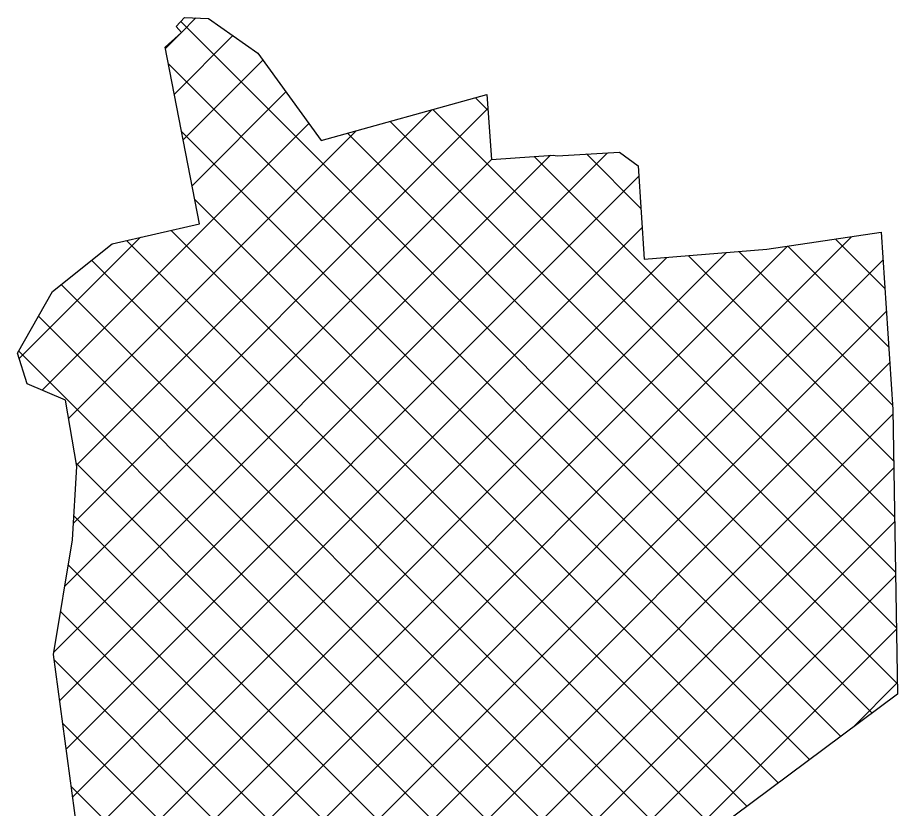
# Model space of a CAD drawing. Header units: metres. Extents: x 280204 to 282207, y 2050748 to 2054482.
# Drawn here: x 281516.1 to 281658.4, y 2051499.7 to 2051627.7 of the extents above; entities that cross this region are included whole.
import ezdxf

# ---------------------------------------------------------------- set-up
doc = ezdxf.new("R2010")
doc.units = ezdxf.units.M
doc.header["$MEASUREMENT"] = 0
doc.layers.add('PORT', color=5, linetype='Continuous')

msp = doc.modelspace()

# ---------------------------------------------------------------- linework, layer by layer
at = {"layer": 'PORT'}
for p, q in [((281541.71, 2051626.24), (281543.04, 2051627.69)), ((281543.04, 2051627.69), (281546.96, 2051627.56)), ((281546.96, 2051627.56), (281554.91, 2051621.96)), ((281542.57, 2051625.29), (281541.71, 2051626.24)), ((281539.94, 2051622.93), (281542.57, 2051625.29)), ((281545.5, 2051594.32), (281539.94, 2051622.93)), ((281554.91, 2051621.96), (281565.18, 2051607.81)), ((281565.18, 2051607.81), (281591.97, 2051615.24)), ((281591.97, 2051615.24), (281592.73, 2051604.74)), ((281603.32, 2051605.36), (281613.41, 2051605.95)), ((281613.41, 2051605.95), (281616.43, 2051603.72)), ((281592.73, 2051604.74), (281602.7, 2051605.47)), ((281602.7, 2051605.47), (281603.32, 2051605.36)), ((281616.43, 2051603.72), (281617.43, 2051588.62)), ((281531.34, 2051591.12), (281545.5, 2051594.32)), ((281637.23, 2051590.24), (281655.75, 2051592.97)), ((281655.75, 2051592.97), (281657.65, 2051564.32)), ((281521.71, 2051583.41), (281531.34, 2051591.12)), ((281617.43, 2051588.62), (281637.23, 2051590.24)), ((281637.23, 2051590.24), (281637.23, 2051590.24)), ((281516.07, 2051573.41), (281521.71, 2051583.41)), ((281517.62, 2051568.48), (281516.07, 2051573.41)), ((281523.82, 2051565.81), (281517.62, 2051568.48)), ((281525.65, 2051555.1), (281523.82, 2051565.81)), ((281657.65, 2051564.32), (281658.37, 2051518.28)), ((281524.95, 2051543.27), (281525.65, 2051555.1)), ((281521.85, 2051524.69), (281524.95, 2051543.27)), ((281525.64, 2051496.7), (281521.85, 2051524.69)), ((281658.37, 2051518.28), (281527.12, 2051420.65)), ((281658.37, 2051518.28), (281658.37, 2051518.28))]:
    msp.add_line(p, q, dxfattribs=at)
at = {"layer": 'PORT', "linetype": 'Continuous'}
for p, q in [((281542.56, 2051625.29), (281544.9, 2051627.63)), ((281654.29, 2051515.24), (281542.47, 2051627.07)), ((281539.98, 2051622.71), (281542.5, 2051625.23)), ((281541.42, 2051615.31), (281550.9, 2051624.79)), ((281649.22, 2051511.47), (281540.46, 2051620.23)), ((281542.86, 2051607.91), (281555.75, 2051620.8)), ((281544.29, 2051600.51), (281559.47, 2051615.68)), ((281592.15, 2051612.74), (281590.15, 2051614.74)), ((281525.11, 2051545.96), (281592.13, 2051612.99)), ((281525.62, 2051555.31), (281583.08, 2051612.77)), ((281658.06, 2051537.99), (281583.24, 2051612.82)), ((281520.06, 2051567.43), (281563.19, 2051610.56)), ((281658.2, 2051529.01), (281576.32, 2051610.9)), ((281524.32, 2051562.86), (281570.85, 2051609.38)), ((281644.15, 2051507.7), (281542.59, 2051609.26)), ((281658.34, 2051520.03), (281569.4, 2051608.98)), ((281521.91, 2051525.09), (281602.26, 2051605.44)), ((281522.86, 2051517.2), (281611.5, 2051605.84)), ((281523.68, 2051535.7), (281592.73, 2051604.75)), ((281657.92, 2051546.97), (281599.64, 2051605.25)), ((281616.89, 2051596.84), (281608.09, 2051605.64)), ((281523.92, 2051509.42), (281616.54, 2051602.04)), ((281639.09, 2051503.93), (281544.72, 2051598.3)), ((281524.97, 2051501.63), (281617.09, 2051593.75)), ((281634.02, 2051500.16), (281540.9, 2051593.28)), ((281516.34, 2051572.55), (281535.95, 2051592.16)), ((281520.8, 2051462.11), (281650.95, 2051592.26)), ((281656.35, 2051583.89), (281648.37, 2051591.88)), ((281519.23, 2051469.37), (281640.59, 2051590.74)), ((281628.95, 2051496.39), (281533.69, 2051591.65)), ((281656.98, 2051574.42), (281640.66, 2051590.75)), ((281521.57, 2051480.56), (281630.73, 2051589.71)), ((281524.77, 2051492.6), (281621.1, 2051588.92)), ((281657.78, 2051555.95), (281624.53, 2051589.2)), ((281657.61, 2051564.96), (281632.7, 2051589.87)), ((281521.34, 2051453.81), (281656.05, 2051588.51)), ((281623.88, 2051492.62), (281528.03, 2051588.47)), ((281618.81, 2051488.85), (281523.12, 2051584.54)), ((281613.74, 2051485.08), (281519.44, 2051579.39)), ((281521.73, 2051445.36), (281656.6, 2051580.23)), ((281608.67, 2051481.31), (281516.25, 2051573.73)), ((281522.67, 2051437.46), (281657.15, 2051571.94)), ((281524.52, 2051430.47), (281657.67, 2051563.62)), ((281603.6, 2051477.54), (281525.57, 2051555.58)), ((281526.37, 2051423.48), (281657.8, 2051554.91)), ((281598.54, 2051473.77), (281525.18, 2051547.13)), ((281547.65, 2051435.92), (281657.93, 2051546.21)), ((281593.47, 2051470), (281524.27, 2051539.2)), ((281582.15, 2051461.59), (281658.07, 2051537.5)), ((281588.4, 2051466.23), (281523, 2051531.63)), ((281616.65, 2051487.25), (281658.2, 2051528.8)), ((281583.33, 2051462.46), (281521.96, 2051523.83)), ((281651.15, 2051512.91), (281658.34, 2051520.1)), ((281578.26, 2051458.69), (281523.35, 2051513.6)), ((281573.19, 2051454.92), (281524.74, 2051503.38))]:
    msp.add_line(p, q, dxfattribs=at)

doc.saveas('drawing.dxf')
